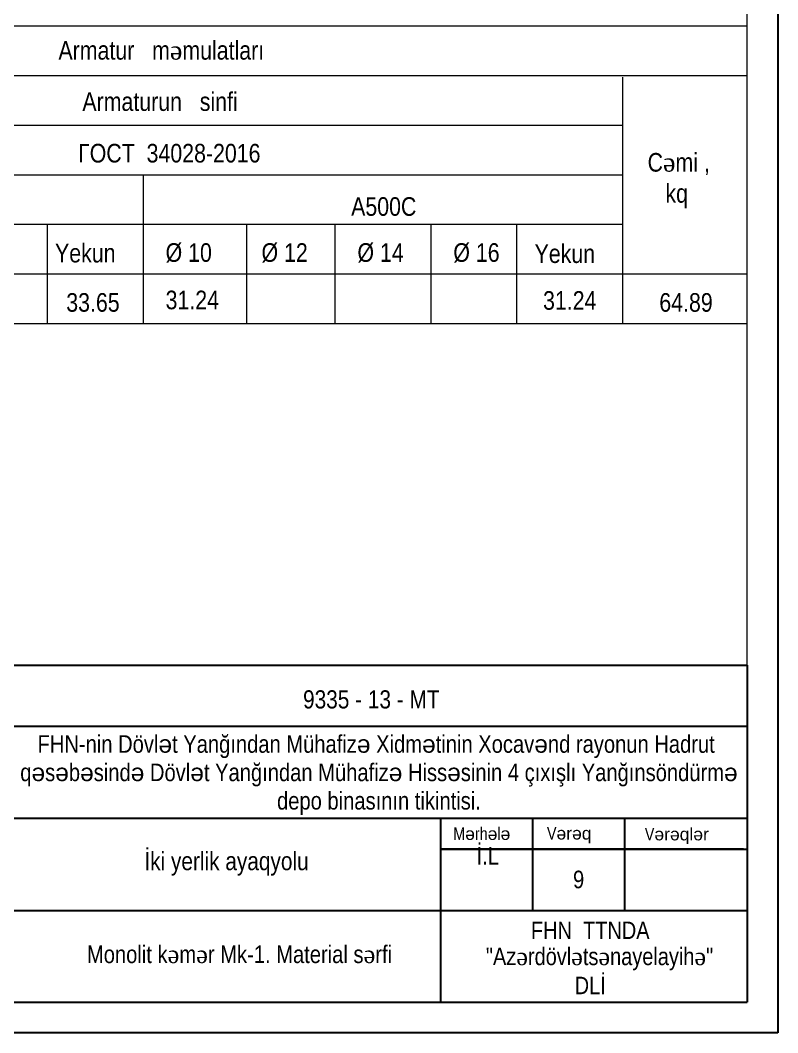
# Model space of a CAD drawing. Header units: millimetres. Extents: x 806395 to 2097197, y -233789 to 193681.
# Drawn here: x 2084276 to 2097197, y -233789 to -216522 of the extents above; entities that cross this region are included whole.
import ezdxf

# ---------------------------------------------------------------- set-up
doc = ezdxf.new("R2010")
doc.units = ezdxf.units.MM
for name, color, linetype, lineweight in [('0_Ном._пера__7', 7, 'Continuous', 60), ('cedvel  0.09', 7, 'Continuous', 13), ('razmer   0.09', 140, 'Continuous', 9), ('ИЧ  РАЗМЕР  0.09', 143, 'Continuous', 9), ('перегородка', 130, 'Continuous', 5), ('перегородка_Ном._пера__1', 7, 'Continuous', 15), ('размер  0.09', 141, 'Continuous', 9)]:
    doc.layers.add(name, color=color, linetype=linetype, lineweight=lineweight)
doc.styles.add('style6', font='ARIALN.TTF', dxfattribs={"height": 300})
doc.styles.add('Times New Roman', font='times.ttf')

# ---------------------------------------------------------------- blocks, each defined once
blk = doc.blocks.new('ntnntyht')
at = {"lineweight": 25}
blk.add_line((2003567, -20955), (2003567, -50629), dxfattribs=at)
at = {"lineweight": 5, "ltscale": 15}
for p, q in [((2003045, -50106), (2003045, -21477)), ((2003045, -44361), (2003045, -44361))]:
    blk.add_line(p, q, dxfattribs=at)
at = {"lineweight": 25, "ltscale": 15}
for p, q in [((1983715, -44361), (2003045, -44361)), ((2003045, -44361), (2003045, -50106)), ((1990507, -45402), (2003046, -45402)), ((1997821, -50106), (1997821, -46964)), ((1990507, -46969), (2003044, -46969)), ((1999383, -46975), (1999383, -48543)), ((2000954, -46972), (2000954, -48538)), ((2002983, -47496), (1997821, -47496)), ((1997821, -47496), (2003045, -47496)), ((1990511, -48542), (2003038, -48542))]:
    blk.add_line(p, q, dxfattribs=at)
at = {"color": 1, "lineweight": 25, "ltscale": 15}
blk.add_line((1963654, -50106), (2003045, -50106), dxfattribs=at)
at = {"color": 1, "lineweight": 25}
blk.add_line((2003567, -50629), (1961564, -50629), dxfattribs=at)
at = {"lineweight": 25, "attachment_point": 1}
for s, insert, char_height, width, style in [('M{\\fArial|b0|i0|c0|p34;ə}rh{\\fArial|b0|i0|c0|p34;ə}l{\\fArial|b0|i0|c0|p34;ə}', (1998032, -47127), 213.61, 6455.66, 'style6'), ('V{\\fArial|b0|i0|c0|p34;ə\\fArial|b0|i0|c238|p34;r\\fArial|b0|i0|c0|p34;ə\\fArial|b0|i0|c238|p34;q}', (1999630, -47120), 213.61, 6455.66, 'style6'), ('V{\\fArial|b0|i0|c0|p34;ə\\fArial|b0|i0|c238|p34;r\\fArial|b0|i0|c0|p34;ə\\fArial|b0|i0|c238|p34;ql\\fArial|b0|i0|c0|p34;ə\\fArial|b0|i0|c238|p34;r}', (2001300, -47134), 213.615, 6455.66, 'style6'), ('{\\fArial Narrow|b0|i0|c238|p34;\\H0.40576x;İ\\fArial Narrow|b0|i0|c0|p34;.L\\fTimes New Roman|b0|i0|c186|p18;\\H2.4645x;      }', (1998430, -47460), 739.355, 10555.18, 'Times New Roman')]:
    blk.add_mtext(s, dxfattribs=dict(at, insert=insert, char_height=char_height, width=width, style=style))
at = {"insert": (1992763, -47546), "char_height": 310, "attachment_point": 1, "style": 'style6'}
blk.add_mtext_dynamic_manual_height_columns('{\\fArial Narrow|b0|i0|c238|p34;İki} yerlik ayaqyolu', width=3216.28, gutter_width=1, heights=[0], dxfattribs=at)
at = {"color": 0, "ltscale": 15, "insert": (1998979, -48733), "char_height": 297.2, "attachment_point": 1, "style": 'style6'}
blk.add_mtext('  {\\fArial Narrow|b0|i0|c238|p34;  FHN  TTNDA}', dxfattribs=at)
at = {"layer": '0_Ном._пера__7', "linetype": 'Continuous', "insert": (1996717, -46233), "char_height": 300, "width": 13776.74, "attachment_point": 5, "line_spacing_factor": 0.967685, "style": 'style6'}
blk.add_mtext('{\\fArial Narrow|b0|i0|c238|p34;FHN-nin Dövl\\fArial|b0|i0|c238|p38;ə\\fArial Narrow|b0|i0|c238|p34;t Yanğından Mühafiz\\fArial|b0|i0|c238|p38;ə\\fArial Narrow|b0|i0|c238|p34; Xidm\\fArial|b0|i0|c238|p38;ə\\fArial Narrow|b0|i0|c238|p34;tinin} {\\fArial Narrow|b0|i0|c238|p34;Xocav\\fArial|b0|i0|c238|p38;ə\\fArial Narrow|b0|i0|c238|p34;nd rayonun Hadrut\\P q\\fArial|b0|i0|c238|p38;ə\\fArial Narrow|b0|i0|c238|p34;s\\fArial|b0|i0|c238|p38;ə\\fArial Narrow|b0|i0|c238|p34;b\\fArial|b0|i0|c238|p38;ə\\fArial Narrow|b0|i0|c238|p34;sind\\fArial|b0|i0|c238|p38;ə\\fArial Narrow|b0|i0|c238|p34; Dövl\\fArial|b0|i0|c238|p38;ə\\fArial Narrow|b0|i0|c238|p34;t Yanğından Mühafiz\\fArial|b0|i0|c238|p38;ə\\fArial Narrow|b0|i0|c238|p34; Hiss\\fArial|b0|i0|c238|p38;ə\\fArial Narrow|b0|i0|c238|p34;sinin 4 çıxışlı Yanğınsöndürm\\fArial|b0|i0|c238|p38;ə\\P\\fArial Narrow|b0|i0|c238|p34; depo binasının tikintisi}.', dxfattribs=at)
at = {"layer": 'перегородка', "color": 0, "ltscale": 15, "insert": (1998589, -49178), "char_height": 297.203, "width": 9088.68, "attachment_point": 1, "style": 'style6'}
blk.add_mtext('"{\\fArial Narrow|b0|i0|c238|p34;Az\\fTimes New Roman|b0|i0|c238|p18;ə\\fArial Narrow|b0|i0|c238|p34;rdövl\\fTimes New Roman|b0|i0|c238|p18;ə\\fArial Narrow|b0|i0|c238|p34;ts\\fTimes New Roman|b0|i0|c238|p18;ə\\fArial Narrow|b0|i0|c238|p34;nayelayih\\fTimes New Roman|b0|i0|c238|p18;ə\\fArial Narrow|b0|i0|c238|p34;"\\P              }  {\\fArial Narrow|b0|i0|c238|p34;DLİ}', dxfattribs=at)
at = {"layer": 'перегородка_Ном._пера__1', "linetype": 'Continuous', "insert": (1995470, -44788), "char_height": 310, "attachment_point": 1, "style": 'style6'}
blk.add_mtext('{\\fArial Narrow|b0|i0|c238|p34;9335} -{\\fArial Narrow|b0|i0|c238|p34; 13 }- MT', dxfattribs=at)

msp = doc.modelspace()

# ---------------------------------------------------------------- linework, layer by layer
at = {"layer": 'cedvel  0.09', "lineweight": 20}
for p, q in [((2077345.595, -216617.522), (2096674.373, -216617.522)), ((2081463.97, -217463.505), (2096674.373, -217463.505)), ((2094551.361, -217490.015), (2094551.361, -221693.422)), ((2081463.97, -218309.489), (2094551.361, -218309.489)), ((2081463.97, -219155.472), (2094551.361, -219155.472)), ((2086371.742, -219155.472), (2086371.742, -221693.422)), ((2081463.97, -220001.456), (2094551.361, -220001.456)), ((2084735.818, -220001.456), (2084735.818, -221693.422)), ((2088135.909, -220001.456), (2088135.909, -221693.422)), ((2089643.59, -220001.456), (2089643.59, -221693.422)), ((2091279.514, -220001.456), (2091279.514, -221693.422)), ((2092740.104, -220001.456), (2092740.104, -221693.422)), ((2077345.595, -220847.439), (2096674.373, -220847.439)), ((2077345.595, -221693.422), (2096674.373, -221693.422))]:
    msp.add_line(p, q, dxfattribs=at)

# ---------------------------------------------------------------- block references
at = {"color": 3, "xscale": 0.9999482669425764, "yscale": 0.9999482669425764, "zscale": 0.9999482669425764}
msp.add_blockref('ntnntyht', (93733.084, -183162.666), dxfattribs=at)

# ---------------------------------------------------------------- texts
at = {"color": 7, "lineweight": 15, "insert": (2093704.63, -231024.588), "char_height": 300, "attachment_point": 1, "style": 'style6'}
msp.add_mtext_dynamic_manual_height_columns('{\\fArial Narrow|b0|i0|c238|p34;9}', width=753.35963, gutter_width=12.5, heights=[0], dxfattribs=at)
at = {"color": 0, "insert": (2085031.498, -231800.147), "char_height": 300, "attachment_point": 1, "style": 'style6'}
msp.add_mtext_dynamic_manual_height_columns('{\\fArial Narrow|b0|i0|c238|p34;       ^J    Monolit k\\fTimes New Roman|b0|i0|c238|p18;ə\\fArial Narrow|b0|i0|c238|p34;m\\fTimes New Roman|b0|i0|c238|p18;ə\\fArial Narrow|b0|i0|c238|p34;r }Mk-1{\\fArial Narrow|b0|i0|c238|p34;. Material s\\fTimes New Roman|b0|i0|c238|p18;ə\\fArial Narrow|b0|i0|c238|p34;rfi}  ', width=9709.13675, gutter_width=1, heights=[0], dxfattribs=at)
at = {"layer": 'razmer   0.09', "lineweight": 20, "attachment_point": 1, "style": 'style6'}
for s, insert, char_height in [('{\\fArial Narrow|b0|i0|c238|p34;\\C0;Armatur\\fArial Narrow|b0|i0|c204|p34;   \\fArial Narrow|b0|i0|c238|p34;m\\fTimes New Roman|b0|i0|c238|p18;ə\\fArial Narrow|b0|i0|c238|p34;mulatları}', (2084927.958, -216875.747), 317.655124), ('{\\fArial Narrow|b0|i0|c238|p34;\\C0;Armaturun\\fArial Narrow|b0|i0|c204|p34;   \\fArial Narrow|b0|i0|c238|p34;sinfi}', (2085335.95, -217750.156), 317.655124), ('{\\C0;C\\fTimes New Roman|b0|i0|c238|p18;ə\\fArial Narrow|b0|i0|c204|p34;mi ,\\P\\fArial Narrow|b0|i0|c238|p34;   kq}', (2094976.967, -218785.788), 317.65512), ('{\\C0;33.\\fArial Narrow|b0|i0|c238|p34;65}', (2085061.26, -221175.053), 317.65512), ('{\\fArial Narrow|b0|i0|c238|p34;\\C0;31.24}', (2086755.409, -221132.826), 317.65512), ('{\\fArial Narrow|b0|i0|c238|p34;\\C0;31.24}', (2093193.241, -221141.283), 317.65512), ('{\\fArial Narrow|b0|i0|c238|p34;\\C0;64.89}', (2095176.873, -221175.053), 317.65512)]:
    msp.add_mtext(s, dxfattribs=dict(at, insert=insert, char_height=char_height))
at = {"layer": 'razmer   0.09', "color": 1, "lineweight": 20, "insert": (2090027.329, -220324.084), "char_height": 317.6551, "attachment_point": 1, "style": 'style6'}
msp.add_mtext('{\\C0;Ø 14}', dxfattribs=at)
at = {"layer": 'ИЧ  РАЗМЕР  0.09', "lineweight": 20, "attachment_point": 1, "style": 'style6'}
for s, insert, char_height in [('{\\C0;A500C}', (2089920.257, -219539.407), 317.65512), ('{\\fArial Narrow|b0|i0|c238|p34;\\C0;Yekun}', (2084869.68, -220334.172), 317.65512), ('{\\C0;Ø 10}', (2086755.481, -220324.084), 317.6551), ('{\\C0;Ø 12}', (2088391.405, -220324.084), 317.6551), ('{\\C0;Ø 16}', (2091663.253, -220324.084), 317.6551), ('{\\fArial Narrow|b0|i0|c238|p34;\\C0;Yekun}', (2093049.3, -220343.201), 317.65512)]:
    msp.add_mtext(s, dxfattribs=dict(at, insert=insert, char_height=char_height))
at = {"layer": 'размер  0.09', "lineweight": 20, "insert": (2085266.801, -218629.885), "char_height": 317.65512, "attachment_point": 1, "style": 'style6'}
msp.add_mtext('{\\C0;ГОСТ  34028-2016}', dxfattribs=at)

doc.saveas('drawing.dxf')
